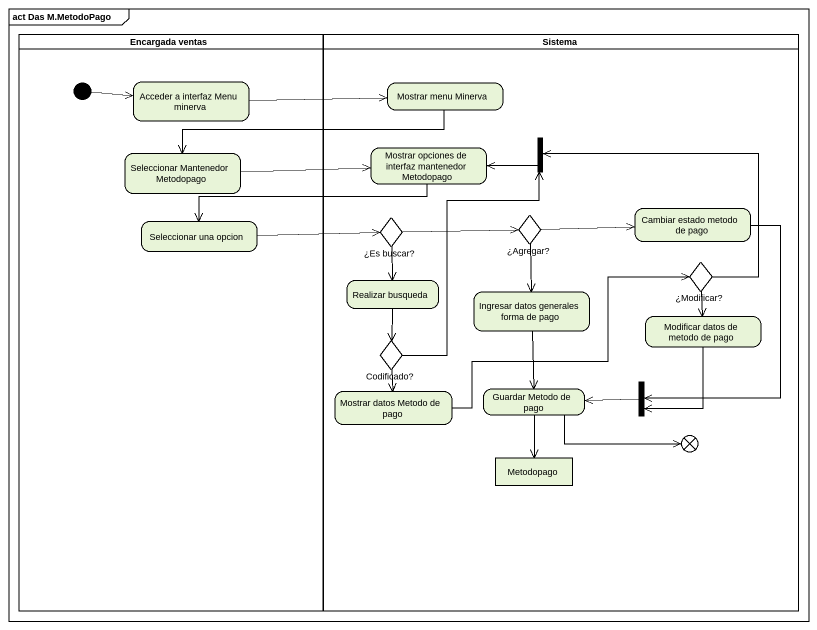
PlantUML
@startuml
mainframe act Das M.MetodoPago
hide empty description
state "Encargada ventas" as Encargada_ventas <<partition>> {
  state "Acceder a interfaz Menu minerva" as Acceder_a_interfaz_Menu
  state "Seleccionar Mantenedor Metodopago" as Seleccionar_Mantenedor
  state "Seleccionar una opcion" as Seleccionar_una_opcion
  [*] -right-> Acceder_a_interfaz_Menu
}
state Sistema <<partition>> {
  state "Mostrar menu Minerva" as Mostrar_menu_Minerva
  state "Mostrar opciones de interfaz mantenedor Metodopago" as Mostrar_opciones_de
  state fork1 <<join>>
  state "Cambiar estado metodo de pago" as Cambiar_estado_metodo_de
  state "¿Es buscar?" as Es_buscar <<choice>>
  state "¿Agregar?" as Agregar <<choice>>
  state "Realizar busqueda" as Realizar_busqueda
  state "¿Modificar?" as Modificar <<choice>>
  state "Ingresar datos generales forma de pago" as Ingresar_datos_generales
  state "Modificar datos de metodo de pago" as Modificar_datos_de_metodo
  state "Codificado?" as Codificado <<choice>>
  state "Mostrar datos Metodo de pago" as Mostrar_datos_Metodo_de_pago
  state "Guardar Metodo de pago" as Guardar_Metodo_de_pago
  state fork2 <<join>>
  state flowfinal1 <<end>>
  state Metodopago <<object>>
}
Acceder_a_interfaz_Menu -right-> Mostrar_menu_Minerva
Mostrar_menu_Minerva -left-> Seleccionar_Mantenedor
Seleccionar_Mantenedor -right-> Mostrar_opciones_de
Mostrar_opciones_de -left-> Seleccionar_una_opcion
fork1 -left-> Mostrar_opciones_de
Cambiar_estado_metodo_de --> fork2
Seleccionar_una_opcion -right-> Es_buscar
Es_buscar -right-> Agregar
Es_buscar --> Realizar_busqueda
Agregar -right-> Cambiar_estado_metodo_de
Agregar --> Ingresar_datos_generales
Realizar_busqueda --> Codificado
Modificar -up-> fork1
Modificar --> Modificar_datos_de_metodo
Ingresar_datos_generales --> Guardar_Metodo_de_pago
Modificar_datos_de_metodo --> fork2
Codificado -up-> fork1
Codificado --> Mostrar_datos_Metodo_de_pago
Mostrar_datos_Metodo_de_pago -right-> Modificar
Guardar_Metodo_de_pago -right-> flowfinal1
Guardar_Metodo_de_pago --> Metodopago
fork2 -left-> Guardar_Metodo_de_pago
@enduml
